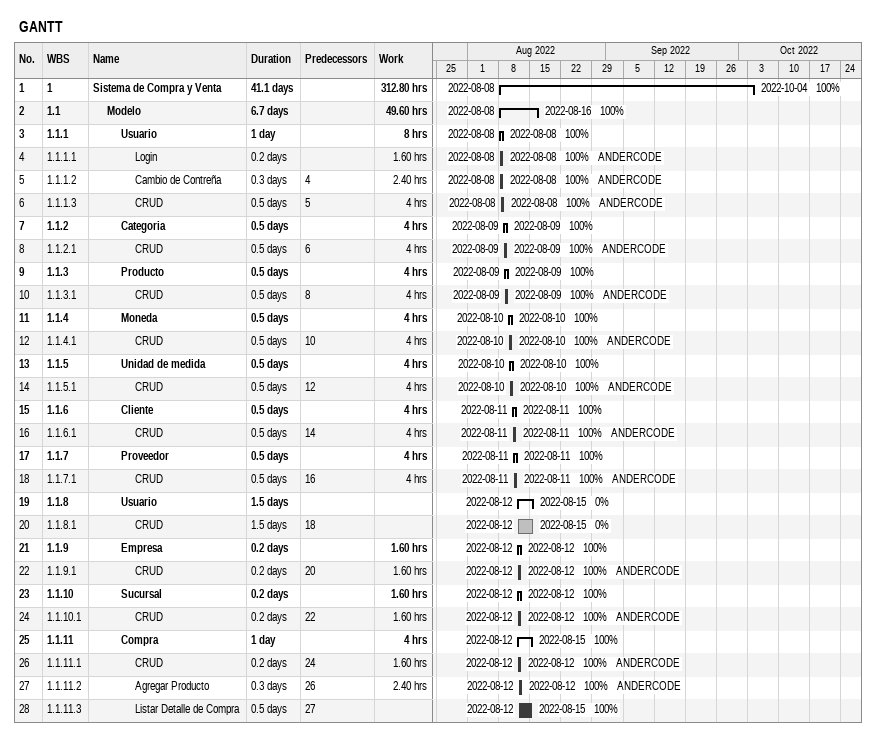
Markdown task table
GANTT

| ID | WBS | Task | Duration | Start | Finish | Predecessors | Resources | % complete | Work (h) |
|---|---|---|---|---|---|---|---|---|---|
| 1 | 1 | **Sistema de Compra y Venta** | 41.1d | 2022-08-08 | 2022-10-04 |  |  | 100 | 312.80 |
| 2 | 1.1 | **Modelo** | 6.7d | 2022-08-08 | 2022-08-16 |  |  | 100 | 49.60 |
| 3 | 1.1.1 | **Usuario** | 1d | 2022-08-08 | 2022-08-08 |  |  | 100 | 8 |
| 4 | 1.1.1.1 | Login | 0.2d | 2022-08-08 | 2022-08-08 |  | ANDERCODE | 100 | 1.60 |
| 5 | 1.1.1.2 | Cambio de Contreña | 0.3d | 2022-08-08 | 2022-08-08 | 4 | ANDERCODE | 100 | 2.40 |
| 6 | 1.1.1.3 | CRUD | 0.5d | 2022-08-08 | 2022-08-08 | 5 | ANDERCODE | 100 | 4 |
| 7 | 1.1.2 | **Categoria** | 0.5d | 2022-08-09 | 2022-08-09 |  |  | 100 | 4 |
| 8 | 1.1.2.1 | CRUD | 0.5d | 2022-08-09 | 2022-08-09 | 6 | ANDERCODE | 100 | 4 |
| 9 | 1.1.3 | **Producto** | 0.5d | 2022-08-09 | 2022-08-09 |  |  | 100 | 4 |
| 10 | 1.1.3.1 | CRUD | 0.5d | 2022-08-09 | 2022-08-09 | 8 | ANDERCODE | 100 | 4 |
| 11 | 1.1.4 | **Moneda** | 0.5d | 2022-08-10 | 2022-08-10 |  |  | 100 | 4 |
| 12 | 1.1.4.1 | CRUD | 0.5d | 2022-08-10 | 2022-08-10 | 10 | ANDERCODE | 100 | 4 |
| 13 | 1.1.5 | **Unidad de medida** | 0.5d | 2022-08-10 | 2022-08-10 |  |  | 100 | 4 |
| 14 | 1.1.5.1 | CRUD | 0.5d | 2022-08-10 | 2022-08-10 | 12 | ANDERCODE | 100 | 4 |
| 15 | 1.1.6 | **Cliente** | 0.5d | 2022-08-11 | 2022-08-11 |  |  | 100 | 4 |
| 16 | 1.1.6.1 | CRUD | 0.5d | 2022-08-11 | 2022-08-11 | 14 | ANDERCODE | 100 | 4 |
| 17 | 1.1.7 | **Proveedor** | 0.5d | 2022-08-11 | 2022-08-11 |  |  | 100 | 4 |
| 18 | 1.1.7.1 | CRUD | 0.5d | 2022-08-11 | 2022-08-11 | 16 | ANDERCODE | 100 | 4 |
| 19 | 1.1.8 | **Usuario** | 1.5d | 2022-08-12 | 2022-08-15 |  |  | 0 |  |
| 20 | 1.1.8.1 | CRUD | 1.5d | 2022-08-12 | 2022-08-15 | 18 |  | 0 |  |
| 21 | 1.1.9 | **Empresa** | 0.2d | 2022-08-12 | 2022-08-12 |  |  | 100 | 1.60 |
| 22 | 1.1.9.1 | CRUD | 0.2d | 2022-08-12 | 2022-08-12 | 20 | ANDERCODE | 100 | 1.60 |
| 23 | 1.1.10 | **Sucursal** | 0.2d | 2022-08-12 | 2022-08-12 |  |  | 100 | 1.60 |
| 24 | 1.1.10.1 | CRUD | 0.2d | 2022-08-12 | 2022-08-12 | 22 | ANDERCODE | 100 | 1.60 |
| 25 | 1.1.11 | **Compra** | 1d | 2022-08-12 | 2022-08-15 |  |  | 100 | 4 |
| 26 | 1.1.11.1 | CRUD | 0.2d | 2022-08-12 | 2022-08-12 | 24 | ANDERCODE | 100 | 1.60 |
| 27 | 1.1.11.2 | Agregar Producto | 0.3d | 2022-08-12 | 2022-08-12 | 26 | ANDERCODE | 100 | 2.40 |
| 28 | 1.1.11.3 | Listar Detalle de Compra | 0.5d | 2022-08-12 | 2022-08-15 | 27 |  | 100 |  |
